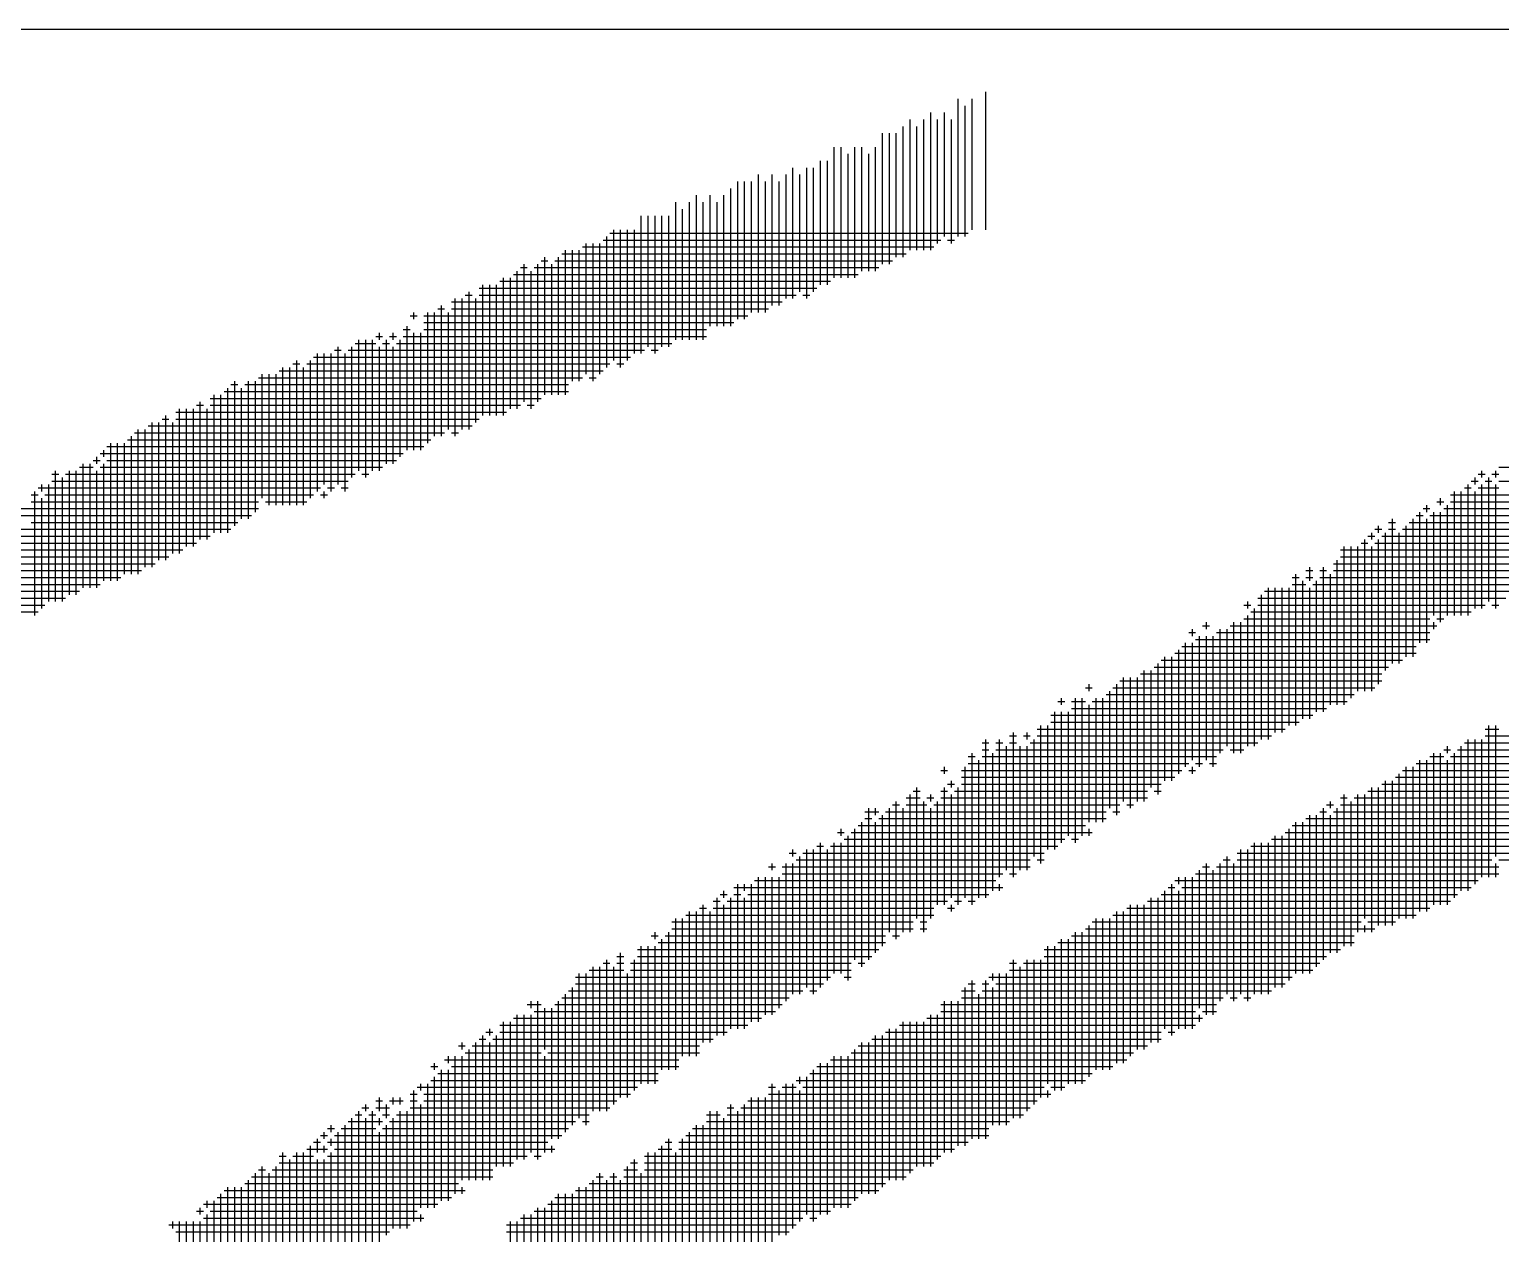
# Model space of a CAD drawing. Header units: feet. Extents: x 0 to 708085, y 0 to 237600.
# Drawn here: x 600900 to 601564, y 12256 to 12800 of the extents above; entities that cross this region are included whole.
import ezdxf
from ezdxf.enums import TextEntityAlignment as Align

# ---------------------------------------------------------------- set-up
doc = ezdxf.new("R2010")
doc.units = ezdxf.units.FT
doc.header["$LTSCALE"] = 2200
doc.header["$MEASUREMENT"] = 0
for name, color, linetype in [('CX-BORD-LIN1', 4, 'CONTINUOUS'), ('CX-BORD-LIN2', 3, 'CONTINUOUS'), ('CX-BORD-TEX2', 7, 'CONTINUOUS'), ('CX-BORD-TEX3', 6, 'CONTINUOUS'), ('CX-MISC', 2, 'CONTINUOUS')]:
    doc.layers.add(name, color=color, linetype=linetype)
doc.styles.add('TB_TEXT', font='')
doc.styles.add('TB_WBTXT', font='')
doc.styles.add('TB_WMTXT', font='')
doc.styles.get('TB_TEXT').set_extended_font_data('DotumChe')
doc.styles.get('TB_WBTXT').set_extended_font_data('Dotum')
doc.styles.get('TB_WMTXT').set_extended_font_data('DotumChe')

# ---------------------------------------------------------------- blocks, each defined once
blk = doc.blocks.new('CXBLKA1-KHCA-1')
at = {"layer": 'CX-BORD-LIN2'}
blk.add_lwpolyline([(558, 12), (270, 12)], dxfattribs=at)
at = {"layer": 'CX-BORD-LIN1', "style": 'TB_TEXT'}
for tag, p in [('TR_RCON5', (342.3033, 33)), ('TR_RCON4', (342.3033, 27)), ('TR_RCON3', (342.3033, 21)), ('TR_RCON2', (342.3033, 15)), ('TR_RCON1', (342.3033, 9))]:
    blk.add_attdef(tag, text='', height=3.5, dxfattribs=at).set_placement(p, align=Align.MIDDLE_LEFT)
for tag, height, p in [('TR_DGN5', 3.5, (451.1185, 33)), ('TR_CHK5', 3.5, (491.1185, 33)), ('TR_RDAT5', 3.5, (317.5, 33)), ('TR_APP5', 3.5, (531.1185, 33)), ('TR_RNUM5', 3, (285.1051, 32.6366)), ('TR_DGN4', 3.5, (451.1185, 27)), ('TR_CHK4', 3.5, (491.1185, 27)), ('TR_RDAT4', 3.5, (317.5, 27)), ('TR_APP4', 3.5, (531.1185, 27)), ('TR_RNUM4', 3, (285.1051, 26.6366)), ('TR_DGN3', 3.5, (451.1185, 21)), ('TR_CHK3', 3.5, (491.1185, 21)), ('TR_RDAT3', 3.5, (317.5, 21)), ('TR_APP3', 3.5, (531.1185, 21)), ('TR_RNUM3', 3, (285.1051, 20.6366)), ('TR_DGN2', 3.5, (451.1185, 15)), ('TR_CHK2', 3.5, (491.1185, 15)), ('TR_RDAT2', 3.5, (317.5, 15)), ('TR_APP2', 3.5, (531.1185, 15)), ('TR_RNUM2', 3, (285.1051, 14.6366)), ('TR_DGN1', 3.5, (451.1185, 9)), ('TR_CHK1', 3.5, (491.1185, 9)), ('TR_RDAT1', 3.5, (317.5, 9)), ('TR_APP1', 3.5, (531.1185, 9)), ('TR_RNUM1', 3, (285.1051, 8.6366))]:
    blk.add_attdef(tag, text='', height=height, dxfattribs=at).set_placement(p, align=Align.MIDDLE_CENTER)
at = {"layer": 'CX-BORD-LIN2', "style": 'TB_TEXT'}
blk.add_attdef('TD_VERSION', text='', height=3, rotation=90, dxfattribs=at).set_placement((800.5, 48.0149), align=Align.MIDDLE_CENTER)
at = {"layer": 'CX-BORD-TEX2', "style": 'TB_WMTXT'}
for tag, height, p in [('TB_CNAME', 5, (15.3448, 531.8324)), ('TB_CSCOP', 4, (16.6346, 523.8324))]:
    blk.add_attdef(tag, text='', height=height, dxfattribs=at).set_placement(p, align=Align.BOTTOM_LEFT)
at = {"layer": 'CX-BORD-TEX2', "style": 'TB_WBTXT'}
for tag, height, p in [('TB_MTITIL', 10, (398, 533.3264)), ('TB_STITL', 7, (398, 518.3264))]:
    blk.add_attdef(tag, text='', height=height, dxfattribs=at).set_placement(p, align=Align.MIDDLE_CENTER)
at = {"layer": 'CX-BORD-TEX3', "style": 'TB_TEXT'}
for tag, height, p in [('TD_LNDST', 4.5, (215, 31.5)), ('TD_DSECT', 4.5, (605.5, 31.5)), ('TD_DDIST', 4.5, (654.5, 31.5)), ('TD_DNAME_TOP', 4.5, (755, 27.957)), ('TD_CSECT', 4.5, (605.5, 22.5)), ('TD_CDIST', 4.5, (654.5, 22.5)), ('TD_DNAME_MAIN', 4.5, (755, 21.4731)), ('TD_DNAME_BOT', 3, (755, 15.2489)), ('TD_HSCAL', 4.5, (620.8841, 13.7484)), ('TD_VSCAL', 4.5, (656.8615, 13.7484)), ('TD_CCOMP', 4.5, (215, 13.5927)), ('TD_CSTEP', 4.5, (250.744, 5.125)), ('TD_FIELD', 4.5, (180, 5.125)), ('TD_DWGNO', 4.5, (755, 5.0017)), ('TD_DWGCODE', 4.5, (637, 4.7908))]:
    blk.add_attdef(tag, text='', height=height, dxfattribs=at).set_placement(p, align=Align.MIDDLE_CENTER)
for tag, height, width, p in [('TD_DCOMP', 4.5, 0.95, (215, 22.5875)), ('TD_CNAME', 5, 0.78, (65, 7.5956))]:
    blk.add_attdef(tag, text='', height=height, dxfattribs=dict(at, width=width)).set_placement(p, align=Align.MIDDLE_CENTER)

msp = doc.modelspace()

# ---------------------------------------------------------------- linework, layer by layer
at = {"layer": 'CX-MISC'}
for p, q in [((601331.52, 12771.77), (601331.52, 12709.57)), ((601319.08, 12768.66), (601319.08, 12706.46)), ((601322.19, 12765.55), (601322.19, 12706.46)), ((601325.3, 12768.66), (601325.3, 12709.57)), ((601297.31, 12759.33), (601297.31, 12700.24)), ((601303.53, 12759.33), (601303.53, 12700.24)), ((601306.64, 12762.44), (601306.64, 12700.24)), ((601309.75, 12759.33), (601309.75, 12703.35)), ((601312.86, 12762.44), (601312.86, 12706.46)), ((601315.97, 12759.33), (601315.97, 12703.35)), ((601284.87, 12753.11), (601284.87, 12694.01)), ((601287.98, 12753.11), (601287.98, 12694.01)), ((601291.09, 12753.11), (601291.09, 12697.12)), ((601294.2, 12756.22), (601294.2, 12697.12)), ((601300.42, 12756.22), (601300.42, 12700.24)), ((601263.09, 12746.89), (601263.09, 12687.79)), ((601266.2, 12746.89), (601266.2, 12687.79)), ((601269.31, 12743.78), (601269.31, 12687.79)), ((601272.43, 12746.89), (601272.43, 12687.79)), ((601275.54, 12746.89), (601275.54, 12690.9)), ((601278.65, 12743.78), (601278.65, 12690.9)), ((601281.76, 12746.89), (601281.76, 12690.9)), ((601244.43, 12737.56), (601244.43, 12678.46)), ((601250.65, 12737.56), (601250.65, 12678.46)), ((601253.76, 12737.56), (601253.76, 12681.57)), ((601256.87, 12740.67), (601256.87, 12684.68)), ((601259.98, 12740.67), (601259.98, 12684.68)), ((601219.55, 12731.34), (601219.55, 12669.13)), ((601222.66, 12731.34), (601222.66, 12669.13)), ((601225.77, 12731.34), (601225.77, 12672.24)), ((601228.88, 12734.45), (601228.88, 12672.24)), ((601231.99, 12731.34), (601231.99, 12672.24)), ((601235.1, 12734.45), (601235.1, 12675.35)), ((601238.21, 12731.34), (601238.21, 12675.35)), ((601241.32, 12734.45), (601241.32, 12678.46)), ((601247.54, 12734.45), (601247.54, 12681.57)), ((601200.89, 12725.12), (601200.89, 12659.8)), ((601207.11, 12725.12), (601207.11, 12666.02)), ((601213.33, 12725.12), (601213.33, 12666.02)), ((601216.44, 12728.23), (601216.44, 12666.02)), ((601191.55, 12722.01), (601191.55, 12659.8)), ((601194.67, 12718.9), (601194.67, 12659.8)), ((601197.78, 12722.01), (601197.78, 12659.8)), ((601204, 12722.01), (601204, 12659.8)), ((601210.22, 12722.01), (601210.22, 12666.02)), ((601176, 12715.79), (601176, 12653.58)), ((601179.11, 12715.79), (601179.11, 12656.69)), ((601182.22, 12715.79), (601182.22, 12653.58)), ((601185.33, 12715.79), (601185.33, 12656.69)), ((601188.44, 12715.79), (601188.44, 12656.69)), ((601158.9, 12704.9), (601311.31, 12704.9)), ((601160.45, 12706.46), (601160.45, 12647.36)), ((601162.01, 12708.01), (601323.75, 12708.01)), ((601163.56, 12709.57), (601163.56, 12650.47)), ((601166.67, 12709.57), (601166.67, 12647.36)), ((601169.78, 12709.57), (601169.78, 12650.47)), ((601172.89, 12709.57), (601172.89, 12653.58)), ((601314.42, 12704.9), (601317.53, 12704.9)), ((601132.46, 12697.12), (601132.46, 12634.92)), ((601138.68, 12697.12), (601138.68, 12634.92)), ((601140.23, 12698.68), (601295.75, 12698.68)), ((601141.79, 12700.24), (601141.79, 12634.92)), ((601144.9, 12700.24), (601144.9, 12641.14)), ((601148.01, 12700.24), (601148.01, 12641.14)), ((601149.56, 12701.79), (601308.19, 12701.79)), ((601151.12, 12703.35), (601151.12, 12644.25)), ((601154.23, 12703.35), (601154.23, 12641.14)), ((601157.34, 12703.35), (601157.34, 12644.25)), ((601120.02, 12690.9), (601120.02, 12628.7)), ((601121.57, 12692.46), (601124.68, 12692.46)), ((601123.13, 12694.01), (601123.13, 12631.81)), ((601126.24, 12690.9), (601126.24, 12628.7)), ((601127.79, 12692.46), (601283.31, 12692.46)), ((601129.35, 12694.01), (601129.35, 12631.81)), ((601130.9, 12695.57), (601134.01, 12695.57)), ((601135.57, 12694.01), (601135.57, 12634.92)), ((601137.12, 12695.57), (601289.53, 12695.57)), ((601104.46, 12684.68), (601104.46, 12625.59)), ((601107.57, 12684.68), (601107.57, 12625.59)), ((601110.68, 12684.68), (601110.68, 12625.59)), ((601112.24, 12686.24), (601261.54, 12686.24)), ((601113.79, 12687.79), (601113.79, 12625.59)), ((601116.91, 12687.79), (601116.91, 12628.7)), ((601118.46, 12689.35), (601273.98, 12689.35)), ((601092.02, 12678.46), (601092.02, 12616.25)), ((601095.13, 12678.46), (601095.13, 12619.36)), ((601096.69, 12680.02), (601099.8, 12680.02)), ((601098.24, 12681.57), (601098.24, 12619.36)), ((601101.35, 12678.46), (601101.35, 12622.48)), ((601102.91, 12683.13), (601255.32, 12683.13)), ((601102.91, 12680.02), (601245.99, 12680.02)), ((601249.1, 12680.02), (601252.21, 12680.02)), ((601071.8, 12670.69), (601074.91, 12670.69)), ((601073.36, 12672.24), (601073.36, 12669.13)), ((601078.03, 12670.69), (601224.21, 12670.69)), ((601079.58, 12672.24), (601079.58, 12613.14)), ((601082.69, 12672.24), (601082.69, 12616.25)), ((601084.25, 12673.8), (601087.36, 12673.8)), ((601085.8, 12675.35), (601085.8, 12616.25)), ((601088.91, 12672.24), (601088.91, 12619.36)), ((601090.47, 12676.91), (601239.77, 12676.91)), ((601090.47, 12673.8), (601233.55, 12673.8)), ((601068.69, 12664.47), (601071.8, 12664.47)), ((601070.25, 12666.02), (601070.25, 12610.03)), ((601078.03, 12667.58), (601217.99, 12667.58)), ((601078.03, 12664.47), (601205.55, 12664.47)), ((601046.92, 12658.24), (601056.25, 12658.24)), ((601048.48, 12659.8), (601048.48, 12600.7)), ((601051.59, 12659.8), (601051.59, 12597.59)), ((601054.7, 12659.8), (601054.7, 12600.7)), ((601056.25, 12661.36), (601059.36, 12661.36)), ((601057.81, 12662.91), (601057.81, 12659.8)), ((601059.36, 12658.24), (601062.47, 12658.24)), ((601060.92, 12659.8), (601060.92, 12603.81)), ((601062.47, 12661.36), (601065.58, 12661.36)), ((601064.03, 12662.91), (601064.03, 12659.8)), ((601065.58, 12658.24), (601190, 12658.24)), ((601067.14, 12659.8), (601067.14, 12606.92)), ((601068.69, 12661.36), (601205.55, 12661.36)), ((601073.36, 12662.91), (601073.36, 12610.03)), ((601076.47, 12662.91), (601076.47, 12610.03)), ((601028.26, 12652.02), (601171.34, 12652.02)), ((601029.81, 12653.58), (601029.81, 12591.37)), ((601032.92, 12653.58), (601032.92, 12594.48)), ((601036.03, 12653.58), (601036.03, 12591.37)), ((601037.59, 12655.13), (601040.7, 12655.13)), ((601039.15, 12656.69), (601039.15, 12594.48)), ((601042.26, 12653.58), (601042.26, 12591.37)), ((601043.81, 12655.13), (601177.56, 12655.13)), ((601045.37, 12656.69), (601045.37, 12597.59)), ((601057.81, 12656.69), (601057.81, 12600.7)), ((601064.03, 12656.69), (601064.03, 12603.81)), ((601180.67, 12655.13), (601183.78, 12655.13)), ((601004.93, 12644.25), (601004.93, 12588.26)), ((601008.04, 12644.25), (601008.04, 12585.15)), ((601011.15, 12644.25), (601011.15, 12585.15)), ((601012.71, 12645.8), (601158.9, 12645.8)), ((601014.26, 12647.36), (601014.26, 12585.15)), ((601017.37, 12647.36), (601017.37, 12585.15)), ((601018.93, 12648.91), (601022.04, 12648.91)), ((601020.48, 12650.47), (601020.48, 12585.15)), ((601023.59, 12647.36), (601023.59, 12585.15)), ((601025.15, 12648.91), (601162.01, 12648.91)), ((601026.7, 12650.47), (601026.7, 12588.26)), ((601165.12, 12648.91), (601168.23, 12648.91)), ((600989.38, 12638.03), (600989.38, 12572.71)), ((600990.93, 12639.58), (600994.04, 12639.58)), ((600992.49, 12641.14), (600992.49, 12575.82)), ((600995.6, 12638.03), (600995.6, 12578.93)), ((600997.15, 12639.58), (601143.34, 12639.58)), ((600998.71, 12641.14), (600998.71, 12578.93)), ((601001.82, 12641.14), (601001.82, 12582.04)), ((601003.38, 12642.69), (601149.56, 12642.69)), ((601152.67, 12642.69), (601155.79, 12642.69)), ((600976.94, 12631.81), (600976.94, 12569.6)), ((600981.6, 12633.36), (601130.9, 12633.36)), ((600983.16, 12634.92), (600983.16, 12572.71)), ((600986.27, 12634.92), (600986.27, 12572.71)), ((600987.82, 12636.47), (601143.34, 12636.47)), ((600959.83, 12624.03), (600962.94, 12624.03)), ((600961.39, 12625.59), (600961.39, 12560.27)), ((600966.05, 12627.14), (601115.35, 12627.14)), ((600966.05, 12624.03), (601102.91, 12624.03)), ((600967.61, 12628.7), (600967.61, 12563.38)), ((600970.72, 12628.7), (600970.72, 12566.49)), ((600973.83, 12628.7), (600973.83, 12566.49)), ((600975.38, 12630.25), (600978.49, 12630.25)), ((600980.05, 12628.7), (600980.05, 12569.6)), ((600981.6, 12630.25), (601121.57, 12630.25)), ((601124.68, 12630.25), (601127.79, 12630.25)), ((600947.39, 12617.81), (601087.36, 12617.81)), ((600948.94, 12619.36), (600948.94, 12554.05)), ((600952.05, 12619.36), (600952.05, 12557.16)), ((600953.61, 12620.92), (601099.8, 12620.92)), ((600955.16, 12622.48), (600955.16, 12557.16)), ((600958.27, 12622.48), (600958.27, 12560.27)), ((600964.5, 12622.48), (600964.5, 12563.38)), ((601090.47, 12617.81), (601093.58, 12617.81)), ((600934.95, 12611.59), (601078.03, 12611.59)), ((600936.5, 12613.14), (600936.5, 12550.94)), ((600939.61, 12613.14), (600939.61, 12550.94)), ((600942.72, 12613.14), (600942.72, 12554.05)), ((600944.28, 12614.7), (601081.14, 12614.7)), ((600945.83, 12616.25), (600945.83, 12554.05)), ((600928.73, 12605.37), (600931.84, 12605.37)), ((600930.28, 12606.92), (600930.28, 12603.81)), ((600931.84, 12608.48), (601068.69, 12608.48)), ((600933.39, 12610.03), (600933.39, 12606.92)), ((600934.95, 12605.37), (601065.58, 12605.37)), ((600910.06, 12599.15), (600913.17, 12599.15)), ((600911.62, 12600.7), (600911.62, 12541.6)), ((600914.73, 12597.59), (600914.73, 12541.6)), ((600916.28, 12599.15), (601046.92, 12599.15)), ((600917.84, 12600.7), (600917.84, 12544.72)), ((600920.95, 12600.7), (600920.95, 12544.72)), ((600922.51, 12602.26), (600928.73, 12602.26)), ((600924.06, 12603.81), (600924.06, 12547.83)), ((600927.17, 12603.81), (600927.17, 12547.83)), ((600930.28, 12600.7), (600930.28, 12547.83)), ((600931.84, 12602.26), (601059.36, 12602.26)), ((600933.39, 12603.81), (600933.39, 12550.94)), ((601050.03, 12599.15), (601053.14, 12599.15)), ((601552.36, 12597.59), (601552.36, 12594.48)), ((601553.92, 12599.15), (601557.03, 12599.15)), ((601555.47, 12600.7), (601555.47, 12597.59)), ((601558.58, 12597.59), (601558.58, 12541.6)), ((601560.14, 12599.15), (601563.25, 12599.15)), ((601561.69, 12600.7), (601561.69, 12597.59)), ((601563.25, 12602.26), (601681.44, 12602.26)), ((600902.29, 12591.37), (600902.29, 12535.38)), ((600903.84, 12592.93), (601031.37, 12592.93)), ((600905.4, 12594.48), (600905.4, 12591.37)), ((600908.51, 12594.48), (600908.51, 12541.6)), ((600910.06, 12596.04), (601043.81, 12596.04)), ((601032.92, 12591.37), (601032.92, 12588.26)), ((601034.48, 12592.93), (601037.59, 12592.93)), ((601040.7, 12592.93), (601043.81, 12592.93)), ((601543.03, 12591.37), (601543.03, 12535.38)), ((601546.14, 12591.37), (601546.14, 12535.38)), ((601547.7, 12592.93), (601550.81, 12592.93)), ((601549.25, 12594.48), (601549.25, 12535.38)), ((601550.81, 12596.04), (601553.92, 12596.04)), ((601552.36, 12591.37), (601552.36, 12538.49)), ((601553.92, 12592.93), (601563.25, 12592.93)), ((601555.47, 12594.48), (601555.47, 12538.49)), ((601557.03, 12596.04), (601560.14, 12596.04)), ((601561.69, 12594.48), (601561.69, 12538.49)), ((601563.25, 12596.04), (601662.78, 12596.04)), ((600900.73, 12589.82), (600903.84, 12589.82)), ((600900.73, 12586.71), (601003.38, 12586.71)), ((600905.4, 12588.26), (600905.4, 12538.49)), ((600906.95, 12589.82), (601028.26, 12589.82)), ((601006.49, 12586.71), (601025.15, 12586.71)), ((601031.37, 12589.82), (601034.48, 12589.82)), ((601530.59, 12585.15), (601530.59, 12582.04)), ((601535.25, 12586.71), (601538.36, 12586.71)), ((601536.81, 12588.26), (601536.81, 12585.15)), ((601539.92, 12585.15), (601539.92, 12535.38)), ((601541.47, 12589.82), (601656.56, 12589.82)), ((601541.47, 12586.71), (601653.45, 12586.71)), ((600866.52, 12580.48), (601000.27, 12580.48)), ((600872.74, 12583.6), (601003.38, 12583.6)), ((601515.04, 12578.93), (601515.04, 12513.61)), ((601524.37, 12578.93), (601524.37, 12516.72)), ((601525.92, 12580.48), (601529.03, 12580.48)), ((601527.48, 12582.04), (601527.48, 12522.94)), ((601529.03, 12583.6), (601532.14, 12583.6)), ((601530.59, 12578.93), (601530.59, 12522.94)), ((601532.14, 12580.48), (601644.12, 12580.48)), ((601533.7, 12582.04), (601533.7, 12535.38)), ((601536.81, 12582.04), (601536.81, 12532.27)), ((601538.36, 12583.6), (601644.12, 12583.6)), ((600844.75, 12571.15), (600981.6, 12571.15)), ((600854.08, 12574.26), (600990.93, 12574.26)), ((600900.73, 12577.37), (600994.04, 12577.37)), ((601504.15, 12571.15), (601507.26, 12571.15)), ((601505.71, 12572.71), (601505.71, 12569.6)), ((601507.26, 12574.26), (601510.37, 12574.26)), ((601508.82, 12575.82), (601508.82, 12572.71)), ((601510.37, 12571.15), (601622.35, 12571.15)), ((601511.93, 12572.71), (601511.93, 12510.5)), ((601513.48, 12577.37), (601516.59, 12577.37)), ((601513.48, 12574.26), (601516.59, 12574.26)), ((601518.15, 12572.71), (601518.15, 12513.61)), ((601519.7, 12574.26), (601631.68, 12574.26)), ((601521.26, 12575.82), (601521.26, 12516.72)), ((601522.81, 12577.37), (601641.01, 12577.37)), ((600832.3, 12564.93), (600969.16, 12564.93)), ((600838.52, 12568.04), (600975.38, 12568.04)), ((601491.71, 12564.93), (601613.01, 12564.93)), ((601493.26, 12566.49), (601493.26, 12494.95)), ((601496.37, 12566.49), (601496.37, 12498.06)), ((601499.48, 12566.49), (601499.48, 12501.17)), ((601501.04, 12568.04), (601504.15, 12568.04)), ((601502.59, 12569.6), (601502.59, 12501.17)), ((601505.71, 12566.49), (601505.71, 12501.17)), ((601507.26, 12568.04), (601619.23, 12568.04)), ((601508.82, 12569.6), (601508.82, 12504.28)), ((600822.97, 12558.71), (600956.72, 12558.71)), ((600829.19, 12561.82), (600962.94, 12561.82)), ((601488.6, 12558.71), (601600.57, 12558.71)), ((601490.15, 12560.27), (601490.15, 12494.95)), ((601491.71, 12561.82), (601609.9, 12561.82)), ((600813.64, 12552.49), (600941.17, 12552.49)), ((600822.97, 12555.6), (600950.5, 12555.6)), ((601469.94, 12552.49), (601473.05, 12552.49)), ((601471.49, 12554.05), (601471.49, 12485.62)), ((601474.6, 12550.94), (601474.6, 12488.73)), ((601476.16, 12555.6), (601479.27, 12555.6)), ((601476.16, 12552.49), (601479.27, 12552.49)), ((601477.71, 12557.16), (601477.71, 12550.94)), ((601480.82, 12550.94), (601480.82, 12491.84)), ((601482.38, 12555.6), (601485.49, 12555.6)), ((601482.38, 12552.49), (601591.24, 12552.49)), ((601483.93, 12557.16), (601483.93, 12491.84)), ((601487.04, 12554.05), (601487.04, 12494.95)), ((601488.6, 12555.6), (601600.57, 12555.6)), ((600810.53, 12546.27), (600922.51, 12546.27)), ((600816.75, 12549.38), (600931.84, 12549.38)), ((601455.94, 12544.72), (601455.94, 12479.4)), ((601457.49, 12546.27), (601578.8, 12546.27)), ((601459.05, 12547.83), (601459.05, 12479.4)), ((601462.16, 12547.83), (601462.16, 12482.51)), ((601465.27, 12547.83), (601465.27, 12482.51)), ((601468.38, 12547.83), (601468.38, 12485.62)), ((601469.94, 12549.38), (601476.16, 12549.38)), ((601477.71, 12547.83), (601477.71, 12488.73)), ((601479.27, 12549.38), (601581.91, 12549.38)), ((600794.98, 12540.05), (600906.95, 12540.05)), ((600822.97, 12543.16), (600916.28, 12543.16)), ((601448.16, 12540.05), (601451.27, 12540.05)), ((601449.72, 12541.6), (601449.72, 12538.49)), ((601452.83, 12538.49), (601452.83, 12476.29)), ((601454.38, 12543.16), (601566.36, 12543.16)), ((601454.38, 12540.05), (601557.03, 12540.05)), ((601560.14, 12540.05), (601563.25, 12540.05)), ((600785.65, 12536.94), (600903.84, 12536.94)), ((601431.06, 12532.27), (601431.06, 12529.16)), ((601443.5, 12532.27), (601443.5, 12473.18)), ((601446.61, 12532.27), (601446.61, 12473.18)), ((601448.16, 12533.83), (601532.14, 12533.83)), ((601449.72, 12535.38), (601449.72, 12476.29)), ((601451.27, 12536.94), (601550.81, 12536.94)), ((601533.7, 12532.27), (601533.7, 12529.16)), ((601535.25, 12533.83), (601538.36, 12533.83)), ((601423.28, 12527.61), (601426.39, 12527.61)), ((601424.83, 12529.16), (601424.83, 12526.05)), ((601426.39, 12524.5), (601532.14, 12524.5)), ((601427.95, 12526.05), (601427.95, 12466.96)), ((601429.5, 12530.72), (601432.61, 12530.72)), ((601431.06, 12526.05), (601431.06, 12470.07)), ((601434.17, 12526.05), (601434.17, 12466.96)), ((601435.72, 12527.61), (601532.14, 12527.61)), ((601437.28, 12529.16), (601437.28, 12473.18)), ((601440.39, 12529.16), (601440.39, 12476.29)), ((601441.94, 12530.72), (601535.25, 12530.72)), ((601417.06, 12518.28), (601525.92, 12518.28)), ((601418.61, 12519.83), (601418.61, 12463.84)), ((601420.17, 12521.39), (601525.92, 12521.39)), ((601421.72, 12522.94), (601421.72, 12466.96)), ((601424.83, 12522.94), (601424.83, 12470.07)), ((601407.73, 12512.06), (601513.48, 12512.06)), ((601409.28, 12513.61), (601409.28, 12454.51)), ((601410.84, 12515.17), (601519.7, 12515.17)), ((601412.39, 12516.72), (601412.39, 12460.73)), ((601415.5, 12516.72), (601415.5, 12460.73)), ((601392.18, 12505.84), (601510.37, 12505.84)), ((601393.73, 12507.39), (601393.73, 12451.4)), ((601396.84, 12507.39), (601396.84, 12448.29)), ((601399.95, 12507.39), (601399.95, 12451.4)), ((601401.51, 12508.95), (601510.37, 12508.95)), ((601403.06, 12510.5), (601403.06, 12451.4)), ((601406.17, 12510.5), (601406.17, 12457.62)), ((601365.74, 12498.06), (601365.74, 12494.95)), ((601371.96, 12498.06), (601371.96, 12432.74)), ((601375.07, 12498.06), (601375.07, 12435.85)), ((601376.62, 12502.72), (601379.73, 12502.72)), ((601378.18, 12504.28), (601378.18, 12501.17)), ((601381.29, 12498.06), (601381.29, 12442.07)), ((601384.4, 12498.06), (601384.4, 12442.07)), ((601385.95, 12499.61), (601497.93, 12499.61)), ((601387.51, 12501.17), (601387.51, 12448.29)), ((601389.07, 12502.72), (601507.26, 12502.72)), ((601390.62, 12504.28), (601390.62, 12445.18)), ((601362.63, 12491.84), (601362.63, 12429.63)), ((601364.18, 12496.5), (601367.29, 12496.5)), ((601365.74, 12491.84), (601365.74, 12432.74)), ((601368.85, 12491.84), (601368.85, 12435.85)), ((601370.4, 12496.5), (601376.62, 12496.5)), ((601370.4, 12493.39), (601485.49, 12493.39)), ((601378.18, 12494.95), (601378.18, 12442.07)), ((601379.73, 12496.5), (601494.82, 12496.5)), ((601356.41, 12485.62), (601356.41, 12423.41)), ((601359.52, 12485.62), (601359.52, 12429.63)), ((601361.07, 12490.28), (601479.27, 12490.28)), ((601361.07, 12487.17), (601473.05, 12487.17)), ((601558.58, 12485.62), (601558.58, 12417.19)), ((601561.69, 12485.62), (601561.69, 12426.52)), ((601331.52, 12479.4), (601331.52, 12407.86)), ((601337.74, 12479.4), (601337.74, 12417.19)), ((601342.41, 12480.95), (601345.52, 12480.95)), ((601343.96, 12482.51), (601343.96, 12417.19)), ((601348.63, 12480.95), (601351.74, 12480.95)), ((601350.19, 12482.51), (601350.19, 12479.4)), ((601353.3, 12479.4), (601353.3, 12426.52)), ((601354.85, 12484.06), (601466.83, 12484.06)), ((601354.85, 12480.95), (601460.6, 12480.95)), ((601549.25, 12479.4), (601549.25, 12410.97)), ((601552.36, 12479.4), (601552.36, 12414.08)), ((601555.47, 12479.4), (601555.47, 12417.19)), ((601557.03, 12484.06), (601563.25, 12484.06)), ((601557.03, 12480.95), (601687.66, 12480.95)), ((601323.75, 12471.62), (601326.86, 12471.62)), ((601325.3, 12473.18), (601325.3, 12404.75)), ((601329.97, 12477.84), (601333.08, 12477.84)), ((601329.97, 12474.73), (601333.08, 12474.73)), ((601329.97, 12471.62), (601435.72, 12471.62)), ((601334.63, 12473.18), (601334.63, 12410.97)), ((601336.19, 12477.84), (601339.3, 12477.84)), ((601336.19, 12474.73), (601438.83, 12474.73)), ((601340.85, 12476.29), (601340.85, 12420.3)), ((601342.41, 12477.84), (601345.52, 12477.84)), ((601347.07, 12476.29), (601347.07, 12420.3)), ((601350.19, 12476.29), (601350.19, 12420.3)), ((601351.74, 12477.84), (601454.38, 12477.84)), ((601441.94, 12474.73), (601448.16, 12474.73)), ((601532.14, 12471.62), (601538.36, 12471.62)), ((601533.7, 12473.18), (601533.7, 12404.75)), ((601536.81, 12473.18), (601536.81, 12404.75)), ((601538.36, 12474.73), (601541.47, 12474.73)), ((601539.92, 12476.29), (601539.92, 12473.18)), ((601541.47, 12471.62), (601669, 12471.62)), ((601543.03, 12473.18), (601543.03, 12407.86)), ((601544.59, 12474.73), (601675.22, 12474.73)), ((601546.14, 12476.29), (601546.14, 12410.97)), ((601547.7, 12477.84), (601681.44, 12477.84)), ((601311.31, 12465.4), (601314.42, 12465.4)), ((601312.86, 12466.96), (601312.86, 12463.84)), ((601320.64, 12465.4), (601420.17, 12465.4)), ((601322.19, 12466.96), (601322.19, 12407.86)), ((601323.75, 12468.51), (601423.28, 12468.51)), ((601328.41, 12470.07), (601328.41, 12407.86)), ((601423.28, 12465.4), (601426.39, 12465.4)), ((601424.83, 12466.96), (601424.83, 12463.84)), ((601426.39, 12468.51), (601429.5, 12468.51)), ((601432.61, 12468.51), (601435.72, 12468.51)), ((601519.7, 12465.4), (601656.56, 12465.4)), ((601521.26, 12466.96), (601521.26, 12398.53)), ((601524.37, 12466.96), (601524.37, 12398.53)), ((601525.92, 12468.51), (601662.78, 12468.51)), ((601527.48, 12470.07), (601527.48, 12401.64)), ((601530.59, 12470.07), (601530.59, 12401.64)), ((601539.92, 12470.07), (601539.92, 12404.75)), ((601314.42, 12459.18), (601317.53, 12459.18)), ((601315.97, 12460.73), (601315.97, 12457.62)), ((601320.64, 12462.29), (601417.06, 12462.29)), ((601320.64, 12459.18), (601410.84, 12459.18)), ((601510.37, 12459.18), (601631.68, 12459.18)), ((601511.93, 12460.73), (601511.93, 12395.42)), ((601515.04, 12460.73), (601515.04, 12395.42)), ((601516.59, 12462.29), (601650.34, 12462.29)), ((601518.15, 12463.84), (601518.15, 12398.53)), ((601291.09, 12451.4), (601291.09, 12389.2)), ((601295.75, 12452.96), (601301.97, 12452.96)), ((601297.31, 12454.51), (601297.31, 12392.31)), ((601298.86, 12456.07), (601301.97, 12456.07)), ((601300.42, 12457.62), (601300.42, 12398.53)), ((601303.53, 12451.4), (601303.53, 12392.31)), ((601305.08, 12452.96), (601308.19, 12452.96)), ((601306.64, 12454.51), (601306.64, 12451.4)), ((601309.75, 12451.4), (601309.75, 12404.75)), ((601311.31, 12456.07), (601314.42, 12456.07)), ((601311.31, 12452.96), (601404.62, 12452.96)), ((601312.86, 12457.62), (601312.86, 12404.75)), ((601315.97, 12454.51), (601315.97, 12407.86)), ((601317.53, 12456.07), (601404.62, 12456.07)), ((601319.08, 12457.62), (601319.08, 12404.75)), ((601407.73, 12456.07), (601410.84, 12456.07)), ((601487.04, 12451.4), (601487.04, 12448.29)), ((601491.71, 12452.96), (601494.82, 12452.96)), ((601493.26, 12454.51), (601493.26, 12386.08)), ((601496.37, 12451.4), (601496.37, 12386.08)), ((601497.93, 12452.96), (601622.35, 12452.96)), ((601499.48, 12454.51), (601499.48, 12392.31)), ((601502.59, 12454.51), (601502.59, 12398.53)), ((601504.15, 12456.07), (601631.68, 12456.07)), ((601505.71, 12457.62), (601505.71, 12392.31)), ((601508.82, 12457.62), (601508.82, 12395.42)), ((601277.09, 12446.74), (601283.31, 12446.74)), ((601278.65, 12448.29), (601278.65, 12379.86)), ((601281.76, 12448.29), (601281.76, 12445.18)), ((601284.87, 12445.18), (601284.87, 12386.08)), ((601286.42, 12446.74), (601385.95, 12446.74)), ((601287.98, 12448.29), (601287.98, 12392.31)), ((601289.53, 12449.85), (601292.64, 12449.85)), ((601294.2, 12448.29), (601294.2, 12392.31)), ((601295.75, 12449.85), (601305.08, 12449.85)), ((601306.64, 12448.29), (601306.64, 12398.53)), ((601308.19, 12449.85), (601392.18, 12449.85)), ((601389.07, 12446.74), (601392.18, 12446.74)), ((601395.29, 12449.85), (601398.4, 12449.85)), ((601477.71, 12445.18), (601477.71, 12373.64)), ((601480.82, 12445.18), (601480.82, 12376.75)), ((601482.38, 12446.74), (601485.49, 12446.74)), ((601483.93, 12448.29), (601483.93, 12379.86)), ((601485.49, 12449.85), (601488.6, 12449.85)), ((601487.04, 12445.18), (601487.04, 12382.97)), ((601488.6, 12446.74), (601609.9, 12446.74)), ((601490.15, 12448.29), (601490.15, 12382.97)), ((601491.71, 12449.85), (601613.01, 12449.85)), ((601266.2, 12438.96), (601266.2, 12435.85)), ((601272.43, 12438.96), (601272.43, 12379.86)), ((601273.98, 12440.52), (601376.62, 12440.52)), ((601275.54, 12442.07), (601275.54, 12376.75)), ((601277.09, 12443.63), (601280.2, 12443.63)), ((601281.76, 12442.07), (601281.76, 12382.97)), ((601283.31, 12443.63), (601385.95, 12443.63)), ((601378.18, 12438.96), (601378.18, 12435.85)), ((601468.38, 12438.96), (601468.38, 12370.53)), ((601469.94, 12440.52), (601600.57, 12440.52)), ((601471.49, 12442.07), (601471.49, 12373.64)), ((601474.6, 12442.07), (601474.6, 12373.64)), ((601476.16, 12443.63), (601609.9, 12443.63)), ((601256.87, 12432.74), (601256.87, 12367.42)), ((601263.09, 12432.74), (601263.09, 12373.64)), ((601264.65, 12437.41), (601267.76, 12437.41)), ((601266.2, 12432.74), (601266.2, 12373.64)), ((601267.76, 12434.3), (601367.29, 12434.3)), ((601269.31, 12435.85), (601269.31, 12370.53)), ((601270.87, 12437.41), (601379.73, 12437.41)), ((601370.4, 12434.3), (601373.51, 12434.3)), ((601452.83, 12432.74), (601452.83, 12364.31)), ((601455.94, 12432.74), (601455.94, 12364.31)), ((601459.05, 12432.74), (601459.05, 12364.31)), ((601460.6, 12434.3), (601594.35, 12434.3)), ((601462.16, 12435.85), (601462.16, 12367.42)), ((601465.27, 12435.85), (601465.27, 12367.42)), ((601466.83, 12437.41), (601600.57, 12437.41)), ((601242.88, 12428.08), (601245.99, 12428.08)), ((601244.43, 12429.63), (601244.43, 12426.52)), ((601245.99, 12424.96), (601351.74, 12424.96)), ((601247.54, 12426.52), (601247.54, 12364.31)), ((601249.1, 12428.08), (601357.96, 12428.08)), ((601250.65, 12429.63), (601250.65, 12367.42)), ((601253.76, 12429.63), (601253.76, 12364.31)), ((601255.32, 12431.19), (601258.43, 12431.19)), ((601259.98, 12429.63), (601259.98, 12370.53)), ((601261.54, 12431.19), (601364.18, 12431.19)), ((601354.85, 12424.96), (601357.96, 12424.96)), ((601438.83, 12424.96), (601441.94, 12424.96)), ((601440.39, 12426.52), (601440.39, 12364.31)), ((601445.05, 12428.08), (601572.58, 12428.08)), ((601445.05, 12424.96), (601560.14, 12424.96)), ((601446.61, 12429.63), (601446.61, 12364.31)), ((601449.72, 12429.63), (601449.72, 12361.2)), ((601451.27, 12431.19), (601578.8, 12431.19)), ((601563.25, 12424.96), (601572.58, 12424.96)), ((601233.55, 12421.85), (601236.66, 12421.85)), ((601235.1, 12423.41), (601235.1, 12420.3)), ((601239.77, 12421.85), (601351.74, 12421.85)), ((601239.77, 12418.74), (601339.3, 12418.74)), ((601241.32, 12423.41), (601241.32, 12361.2)), ((601244.43, 12423.41), (601244.43, 12364.31)), ((601342.41, 12418.74), (601345.52, 12418.74)), ((601426.39, 12418.74), (601563.25, 12418.74)), ((601427.95, 12420.3), (601427.95, 12358.09)), ((601429.5, 12421.85), (601432.61, 12421.85)), ((601431.06, 12423.41), (601431.06, 12354.98)), ((601434.17, 12420.3), (601434.17, 12354.98)), ((601435.72, 12421.85), (601563.25, 12421.85)), ((601437.28, 12423.41), (601437.28, 12361.2)), ((601443.5, 12423.41), (601443.5, 12361.2)), ((601561.69, 12423.41), (601561.69, 12417.19)), ((601217.99, 12412.52), (601339.3, 12412.52)), ((601219.55, 12414.08), (601219.55, 12348.76)), ((601222.66, 12414.08), (601222.66, 12410.97)), ((601225.77, 12414.08), (601225.77, 12351.87)), ((601227.32, 12415.63), (601336.19, 12415.63)), ((601228.88, 12417.19), (601228.88, 12351.87)), ((601231.99, 12417.19), (601231.99, 12354.98)), ((601235.1, 12417.19), (601235.1, 12354.98)), ((601238.21, 12417.19), (601238.21, 12358.09)), ((601337.74, 12414.08), (601337.74, 12410.97)), ((601413.95, 12412.52), (601417.06, 12412.52)), ((601415.5, 12414.08), (601415.5, 12345.65)), ((601417.06, 12415.63), (601553.92, 12415.63)), ((601418.61, 12417.19), (601418.61, 12414.08)), ((601420.17, 12412.52), (601550.81, 12412.52)), ((601421.72, 12417.19), (601421.72, 12348.76)), ((601424.83, 12417.19), (601424.83, 12348.76)), ((601208.66, 12406.3), (601211.77, 12406.3)), ((601210.22, 12407.86), (601210.22, 12345.65)), ((601211.77, 12409.41), (601214.88, 12409.41)), ((601213.33, 12410.97), (601213.33, 12407.86)), ((601214.88, 12406.3), (601314.42, 12406.3)), ((601216.44, 12407.86), (601216.44, 12348.76)), ((601217.99, 12409.41), (601221.1, 12409.41)), ((601222.66, 12407.86), (601222.66, 12348.76)), ((601224.21, 12409.41), (601333.08, 12409.41)), ((601317.53, 12406.3), (601320.64, 12406.3)), ((601323.75, 12406.3), (601326.86, 12406.3)), ((601404.62, 12406.3), (601541.47, 12406.3)), ((601406.17, 12407.86), (601406.17, 12342.54)), ((601409.28, 12407.86), (601409.28, 12342.54)), ((601410.84, 12409.41), (601544.59, 12409.41)), ((601412.39, 12410.97), (601412.39, 12348.76)), ((601418.61, 12410.97), (601418.61, 12348.76)), ((601191.55, 12398.53), (601191.55, 12330.1)), ((601194.67, 12398.53), (601194.67, 12336.32)), ((601196.22, 12400.08), (601308.19, 12400.08)), ((601197.78, 12401.64), (601197.78, 12336.32)), ((601200.89, 12401.64), (601200.89, 12336.32)), ((601202.44, 12403.19), (601205.55, 12403.19)), ((601204, 12404.75), (601204, 12342.54)), ((601207.11, 12401.64), (601207.11, 12342.54)), ((601208.66, 12403.19), (601308.19, 12403.19)), ((601213.33, 12404.75), (601213.33, 12345.65)), ((601314.42, 12403.19), (601317.53, 12403.19)), ((601315.97, 12404.75), (601315.97, 12401.64)), ((601381.29, 12398.53), (601381.29, 12330.1)), ((601384.4, 12398.53), (601384.4, 12330.1)), ((601387.51, 12398.53), (601387.51, 12330.1)), ((601389.07, 12400.08), (601525.92, 12400.08)), ((601390.62, 12401.64), (601390.62, 12333.21)), ((601393.73, 12401.64), (601393.73, 12333.21)), ((601395.29, 12403.19), (601532.14, 12403.19)), ((601396.84, 12404.75), (601396.84, 12336.32)), ((601399.95, 12404.75), (601399.95, 12339.43)), ((601403.06, 12404.75), (601403.06, 12339.43)), ((601182.22, 12392.31), (601182.22, 12389.2)), ((601188.44, 12392.31), (601188.44, 12330.1)), ((601190, 12396.97), (601298.86, 12396.97)), ((601190, 12393.86), (601298.86, 12393.86)), ((601301.97, 12396.97), (601305.08, 12396.97)), ((601301.97, 12393.86), (601305.08, 12393.86)), ((601371.96, 12392.31), (601371.96, 12323.88)), ((601375.07, 12392.31), (601375.07, 12323.88)), ((601376.62, 12393.86), (601507.26, 12393.86)), ((601378.18, 12395.42), (601378.18, 12326.99)), ((601379.73, 12396.97), (601501.04, 12396.97)), ((601502.59, 12395.42), (601502.59, 12392.31)), ((601504.15, 12396.97), (601516.59, 12396.97)), ((601176, 12386.08), (601176, 12323.88)), ((601179.11, 12386.08), (601179.11, 12323.88)), ((601180.67, 12390.75), (601183.78, 12390.75)), ((601182.22, 12386.08), (601182.22, 12323.88)), ((601183.78, 12387.64), (601286.42, 12387.64)), ((601185.33, 12389.2), (601185.33, 12330.1)), ((601186.89, 12390.75), (601286.42, 12390.75)), ((601289.53, 12390.75), (601292.64, 12390.75)), ((601359.52, 12386.08), (601359.52, 12323.88)), ((601362.63, 12386.08), (601362.63, 12320.77)), ((601364.18, 12387.64), (601497.93, 12387.64)), ((601365.74, 12389.2), (601365.74, 12320.77)), ((601368.85, 12389.2), (601368.85, 12323.88)), ((601370.4, 12390.75), (601497.93, 12390.75)), ((601158.9, 12378.31), (601162.01, 12378.31)), ((601160.45, 12379.86), (601160.45, 12311.44)), ((601165.12, 12381.42), (601168.23, 12381.42)), ((601165.12, 12378.31), (601168.23, 12378.31)), ((601166.67, 12382.97), (601166.67, 12317.66)), ((601171.34, 12378.31), (601270.87, 12378.31)), ((601172.89, 12379.86), (601172.89, 12320.77)), ((601174.45, 12384.53), (601283.31, 12384.53)), ((601174.45, 12381.42), (601280.2, 12381.42)), ((601273.98, 12378.31), (601277.09, 12378.31)), ((601342.41, 12378.31), (601345.52, 12378.31)), ((601343.96, 12379.86), (601343.96, 12308.32)), ((601348.63, 12378.31), (601482.38, 12378.31)), ((601350.19, 12379.86), (601350.19, 12311.44)), ((601353.3, 12379.86), (601353.3, 12314.55)), ((601356.41, 12379.86), (601356.41, 12317.66)), ((601357.96, 12384.53), (601491.71, 12384.53)), ((601357.96, 12381.42), (601485.49, 12381.42)), ((601146.45, 12372.09), (601261.54, 12372.09)), ((601148.01, 12373.64), (601148.01, 12308.32)), ((601151.12, 12373.64), (601151.12, 12305.21)), ((601152.67, 12375.2), (601168.23, 12375.2)), ((601154.23, 12376.75), (601154.23, 12311.44)), ((601157.34, 12376.75), (601157.34, 12311.44)), ((601163.56, 12376.75), (601163.56, 12314.55)), ((601169.78, 12373.64), (601169.78, 12317.66)), ((601171.34, 12375.2), (601270.87, 12375.2)), ((601267.76, 12372.09), (601270.87, 12372.09)), ((601333.08, 12372.09), (601469.94, 12372.09)), ((601334.63, 12373.64), (601334.63, 12370.53)), ((601337.74, 12373.64), (601337.74, 12305.21)), ((601340.85, 12373.64), (601340.85, 12305.21)), ((601342.41, 12375.2), (601479.27, 12375.2)), ((601347.07, 12376.75), (601347.07, 12308.32)), ((601143.34, 12365.87), (601249.1, 12365.87)), ((601144.9, 12367.42), (601144.9, 12305.21)), ((601146.45, 12368.98), (601258.43, 12368.98)), ((601252.21, 12365.87), (601255.32, 12365.87)), ((601320.64, 12365.87), (601326.86, 12365.87)), ((601322.19, 12367.42), (601322.19, 12295.88)), ((601323.75, 12368.98), (601326.86, 12368.98)), ((601325.3, 12370.53), (601325.3, 12298.99)), ((601329.97, 12368.98), (601333.08, 12368.98)), ((601329.97, 12365.87), (601460.6, 12365.87)), ((601331.52, 12370.53), (601331.52, 12298.99)), ((601334.63, 12367.42), (601334.63, 12305.21)), ((601336.19, 12368.98), (601466.83, 12368.98)), ((601124.68, 12359.65), (601130.9, 12359.65)), ((601126.24, 12361.2), (601126.24, 12358.09)), ((601129.35, 12361.2), (601129.35, 12289.66)), ((601137.12, 12359.65), (601239.77, 12359.65)), ((601138.68, 12361.2), (601138.68, 12298.99)), ((601140.23, 12362.76), (601242.88, 12362.76)), ((601141.79, 12364.31), (601141.79, 12302.1)), ((601311.31, 12359.65), (601435.72, 12359.65)), ((601312.86, 12361.2), (601312.86, 12292.77)), ((601315.97, 12361.2), (601315.97, 12292.77)), ((601319.08, 12361.2), (601319.08, 12295.88)), ((601320.64, 12362.76), (601438.83, 12362.76)), ((601328.41, 12364.31), (601328.41, 12298.99)), ((601441.94, 12362.76), (601445.05, 12362.76)), ((601448.16, 12362.76), (601451.27, 12362.76)), ((601113.79, 12351.87), (601113.79, 12286.55)), ((601116.91, 12351.87), (601116.91, 12286.55)), ((601118.46, 12353.43), (601230.43, 12353.43)), ((601120.02, 12354.98), (601120.02, 12289.66)), ((601123.13, 12354.98), (601123.13, 12289.66)), ((601126.24, 12354.98), (601126.24, 12292.77)), ((601127.79, 12356.54), (601236.66, 12356.54)), ((601132.46, 12358.09), (601132.46, 12339.43)), ((601135.57, 12358.09), (601135.57, 12298.99)), ((601294.2, 12351.87), (601294.2, 12280.33)), ((601297.31, 12351.87), (601297.31, 12283.44)), ((601300.42, 12351.87), (601300.42, 12286.55)), ((601303.53, 12351.87), (601303.53, 12286.55)), ((601305.08, 12353.43), (601429.5, 12353.43)), ((601306.64, 12354.98), (601306.64, 12286.55)), ((601309.75, 12354.98), (601309.75, 12289.66)), ((601311.31, 12356.54), (601426.39, 12356.54)), ((601427.95, 12354.98), (601427.95, 12351.87)), ((601429.5, 12356.54), (601435.72, 12356.54)), ((601104.46, 12345.65), (601104.46, 12280.33)), ((601106.02, 12347.2), (601109.13, 12347.2)), ((601107.57, 12348.76), (601107.57, 12345.65)), ((601110.68, 12345.65), (601110.68, 12286.55)), ((601112.24, 12350.32), (601224.21, 12350.32)), ((601112.24, 12347.2), (601214.88, 12347.2)), ((601281.76, 12345.65), (601281.76, 12274.11)), ((601284.87, 12345.65), (601284.87, 12277.22)), ((601286.42, 12347.2), (601410.84, 12347.2)), ((601287.98, 12348.76), (601287.98, 12280.33)), ((601291.09, 12348.76), (601291.09, 12280.33)), ((601292.64, 12350.32), (601426.39, 12350.32)), ((601413.95, 12347.2), (601417.06, 12347.2)), ((601093.58, 12340.98), (601096.69, 12340.98)), ((601095.13, 12342.54), (601095.13, 12339.43)), ((601098.24, 12339.43), (601098.24, 12280.33)), ((601099.8, 12340.98), (601202.44, 12340.98)), ((601101.35, 12342.54), (601101.35, 12280.33)), ((601102.91, 12344.09), (601106.02, 12344.09)), ((601107.57, 12342.54), (601107.57, 12280.33)), ((601109.13, 12344.09), (601208.66, 12344.09)), ((601272.43, 12339.43), (601272.43, 12271)), ((601273.98, 12340.98), (601404.62, 12340.98)), ((601275.54, 12342.54), (601275.54, 12274.11)), ((601278.65, 12342.54), (601278.65, 12274.11)), ((601280.2, 12344.09), (601410.84, 12344.09)), ((601082.69, 12333.21), (601082.69, 12330.1)), ((601087.36, 12334.76), (601193.11, 12334.76)), ((601088.91, 12336.32), (601088.91, 12333.21)), ((601092.02, 12336.32), (601092.02, 12274.11)), ((601095.13, 12336.32), (601095.13, 12280.33)), ((601096.69, 12337.87), (601130.9, 12337.87)), ((601132.46, 12336.32), (601132.46, 12292.77)), ((601134.01, 12337.87), (601202.44, 12337.87)), ((601256.87, 12333.21), (601256.87, 12264.78)), ((601259.98, 12333.21), (601259.98, 12264.78)), ((601261.54, 12334.76), (601395.29, 12334.76)), ((601263.09, 12336.32), (601263.09, 12267.89)), ((601266.2, 12336.32), (601266.2, 12267.89)), ((601269.31, 12336.32), (601269.31, 12267.89)), ((601270.87, 12337.87), (601398.4, 12337.87)), ((601081.14, 12331.65), (601084.25, 12331.65)), ((601081.14, 12325.43), (601183.78, 12325.43)), ((601082.69, 12326.99), (601082.69, 12267.89)), ((601084.25, 12328.54), (601183.78, 12328.54)), ((601085.8, 12330.1), (601085.8, 12271)), ((601088.91, 12330.1), (601088.91, 12271)), ((601090.47, 12331.65), (601193.11, 12331.65)), ((601245.99, 12325.43), (601376.62, 12325.43)), ((601247.54, 12326.99), (601247.54, 12323.88)), ((601250.65, 12326.99), (601250.65, 12264.78)), ((601252.21, 12328.54), (601379.73, 12328.54)), ((601253.76, 12330.1), (601253.76, 12261.67)), ((601255.32, 12331.65), (601389.07, 12331.65)), ((601071.8, 12319.21), (601074.91, 12319.21)), ((601073.36, 12320.77), (601073.36, 12261.67)), ((601074.91, 12322.32), (601174.45, 12322.32)), ((601076.47, 12323.88), (601076.47, 12320.77)), ((601078.03, 12319.21), (601171.34, 12319.21)), ((601079.58, 12323.88), (601079.58, 12267.89)), ((601233.55, 12322.32), (601236.66, 12322.32)), ((601233.55, 12319.21), (601361.07, 12319.21)), ((601235.1, 12323.88), (601235.1, 12252.34)), ((601238.21, 12320.77), (601238.21, 12255.45)), ((601239.77, 12322.32), (601245.99, 12322.32)), ((601241.32, 12323.88), (601241.32, 12255.45)), ((601244.43, 12323.88), (601244.43, 12258.56)), ((601247.54, 12320.77), (601247.54, 12261.67)), ((601249.1, 12322.32), (601357.96, 12322.32)), ((601359.52, 12320.77), (601359.52, 12317.66)), ((601361.07, 12322.32), (601367.29, 12322.32)), ((601050.03, 12312.99), (601053.14, 12312.99)), ((601051.59, 12314.55), (601051.59, 12311.44)), ((601056.25, 12316.1), (601059.36, 12316.1)), ((601056.25, 12312.99), (601062.47, 12312.99)), ((601057.81, 12317.66), (601057.81, 12311.44)), ((601060.92, 12314.55), (601060.92, 12308.32)), ((601062.47, 12316.1), (601068.69, 12316.1)), ((601064.03, 12317.66), (601064.03, 12314.55)), ((601067.14, 12317.66), (601067.14, 12314.55)), ((601071.8, 12316.1), (601074.91, 12316.1)), ((601071.8, 12312.99), (601162.01, 12312.99)), ((601076.47, 12314.55), (601076.47, 12267.89)), ((601078.03, 12316.1), (601165.12, 12316.1)), ((601214.88, 12312.99), (601217.99, 12312.99)), ((601216.44, 12314.55), (601216.44, 12243.01)), ((601221.1, 12312.99), (601351.74, 12312.99)), ((601222.66, 12314.55), (601222.66, 12246.12)), ((601224.21, 12316.1), (601354.85, 12316.1)), ((601225.77, 12317.66), (601225.77, 12249.23)), ((601228.88, 12317.66), (601228.88, 12249.23)), ((601231.99, 12317.66), (601231.99, 12252.34)), ((601043.81, 12306.77), (601059.36, 12306.77)), ((601045.37, 12308.32), (601045.37, 12243.01)), ((601046.92, 12309.88), (601050.03, 12309.88)), ((601048.48, 12311.44), (601048.48, 12243.01)), ((601051.59, 12308.32), (601051.59, 12246.12)), ((601053.14, 12309.88), (601056.25, 12309.88)), ((601054.7, 12311.44), (601054.7, 12246.12)), ((601057.81, 12308.32), (601057.81, 12305.21)), ((601059.36, 12309.88), (601062.47, 12309.88)), ((601062.47, 12306.77), (601146.45, 12306.77)), ((601064.03, 12308.32), (601064.03, 12258.56)), ((601065.58, 12309.88), (601152.67, 12309.88)), ((601067.14, 12311.44), (601067.14, 12258.56)), ((601070.25, 12311.44), (601070.25, 12258.56)), ((601149.56, 12306.77), (601152.67, 12306.77)), ((601205.55, 12309.88), (601211.77, 12309.88)), ((601205.55, 12306.77), (601342.41, 12306.77)), ((601207.11, 12311.44), (601207.11, 12239.9)), ((601210.22, 12311.44), (601210.22, 12239.9)), ((601213.33, 12308.32), (601213.33, 12243.01)), ((601214.88, 12309.88), (601348.63, 12309.88)), ((601219.55, 12311.44), (601219.55, 12243.01)), ((601029.81, 12298.99), (601029.81, 12292.77)), ((601031.37, 12300.55), (601034.48, 12300.55)), ((601032.92, 12302.1), (601032.92, 12298.99)), ((601034.48, 12303.66), (601037.59, 12303.66)), ((601036.03, 12305.21), (601036.03, 12302.1)), ((601036.03, 12298.99), (601036.03, 12295.88)), ((601037.59, 12300.55), (601140.23, 12300.55)), ((601039.15, 12302.1), (601039.15, 12239.9)), ((601040.7, 12303.66), (601056.25, 12303.66)), ((601042.26, 12305.21), (601042.26, 12239.9)), ((601057.81, 12302.1), (601057.81, 12249.23)), ((601059.36, 12303.66), (601143.34, 12303.66)), ((601060.92, 12305.21), (601060.92, 12255.45)), ((601188.44, 12298.99), (601188.44, 12230.56)), ((601194.67, 12298.99), (601194.67, 12233.68)), ((601196.22, 12300.55), (601333.08, 12300.55)), ((601197.78, 12302.1), (601197.78, 12233.68)), ((601199.33, 12303.66), (601333.08, 12303.66)), ((601200.89, 12305.21), (601200.89, 12236.79)), ((601204, 12305.21), (601204, 12236.79)), ((601014.26, 12292.77), (601014.26, 12227.45)), ((601020.48, 12292.77), (601020.48, 12227.45)), ((601023.59, 12292.77), (601023.59, 12230.56)), ((601025.15, 12294.33), (601034.48, 12294.33)), ((601026.7, 12295.88), (601026.7, 12230.56)), ((601028.26, 12297.44), (601031.37, 12297.44)), ((601032.92, 12295.88), (601032.92, 12292.77)), ((601034.48, 12297.44), (601134.01, 12297.44)), ((601036.03, 12292.77), (601036.03, 12236.79)), ((601037.59, 12294.33), (601137.12, 12294.33)), ((601135.57, 12295.88), (601135.57, 12292.77)), ((601179.11, 12292.77), (601179.11, 12230.56)), ((601182.22, 12292.77), (601182.22, 12227.45)), ((601183.78, 12294.33), (601190, 12294.33)), ((601185.33, 12295.88), (601185.33, 12230.56)), ((601186.89, 12297.44), (601190, 12297.44)), ((601191.55, 12292.77), (601191.55, 12230.56)), ((601193.11, 12297.44), (601323.75, 12297.44)), ((601193.11, 12294.33), (601317.53, 12294.33)), ((601004.93, 12286.55), (601004.93, 12221.23)), ((601011.15, 12286.55), (601011.15, 12221.23)), ((601012.71, 12291.22), (601015.82, 12291.22)), ((601012.71, 12288.11), (601118.46, 12288.11)), ((601017.37, 12289.66), (601017.37, 12227.45)), ((601018.93, 12291.22), (601028.26, 12291.22)), ((601029.81, 12289.66), (601029.81, 12236.79)), ((601032.92, 12289.66), (601032.92, 12233.68)), ((601034.48, 12291.22), (601124.68, 12291.22)), ((601127.79, 12291.22), (601130.9, 12291.22)), ((601169.78, 12286.55), (601169.78, 12218.12)), ((601171.34, 12288.11), (601174.45, 12288.11)), ((601172.89, 12289.66), (601172.89, 12221.23)), ((601177.56, 12291.22), (601311.31, 12291.22)), ((601177.56, 12288.11), (601308.19, 12288.11)), ((600997.15, 12278.78), (601093.58, 12278.78)), ((600998.71, 12280.33), (600998.71, 12218.12)), ((601000.27, 12281.89), (601109.13, 12281.89)), ((601001.82, 12283.44), (601001.82, 12224.34)), ((601003.38, 12285), (601006.49, 12285)), ((601008.04, 12283.44), (601008.04, 12227.45)), ((601009.6, 12285), (601109.13, 12285)), ((601152.67, 12278.78), (601286.42, 12278.78)), ((601154.23, 12280.33), (601154.23, 12215.01)), ((601155.79, 12281.89), (601158.9, 12281.89)), ((601157.34, 12283.44), (601157.34, 12215.01)), ((601160.45, 12280.33), (601160.45, 12218.12)), ((601162.01, 12281.89), (601165.12, 12281.89)), ((601163.56, 12283.44), (601163.56, 12215.01)), ((601166.67, 12280.33), (601166.67, 12215.01)), ((601168.23, 12285), (601174.45, 12285)), ((601168.23, 12281.89), (601295.75, 12281.89)), ((601176, 12283.44), (601176, 12227.45)), ((601177.56, 12285), (601298.86, 12285)), ((600984.71, 12272.56), (601090.47, 12272.56)), ((600986.27, 12274.11), (600986.27, 12208.79)), ((600987.82, 12275.67), (601096.69, 12275.67)), ((600989.38, 12277.22), (600989.38, 12208.79)), ((600992.49, 12277.22), (600992.49, 12208.79)), ((600995.6, 12277.22), (600995.6, 12211.9)), ((601095.13, 12277.22), (601095.13, 12274.11)), ((601137.12, 12272.56), (601273.98, 12272.56)), ((601138.68, 12274.11), (601138.68, 12199.46)), ((601141.79, 12274.11), (601141.79, 12202.57)), ((601144.9, 12274.11), (601144.9, 12202.57)), ((601146.45, 12275.67), (601283.31, 12275.67)), ((601148.01, 12277.22), (601148.01, 12205.68)), ((601151.12, 12277.22), (601151.12, 12211.9)), ((600975.38, 12266.33), (600978.49, 12266.33)), ((600976.94, 12267.89), (600976.94, 12264.78)), ((600978.49, 12269.44), (601084.25, 12269.44)), ((600980.05, 12271), (600980.05, 12267.89)), ((600981.6, 12266.33), (601074.91, 12266.33)), ((600983.16, 12271), (600983.16, 12205.68)), ((601127.79, 12266.33), (601261.54, 12266.33)), ((601129.35, 12267.89), (601129.35, 12193.24)), ((601132.46, 12267.89), (601132.46, 12196.35)), ((601134.01, 12269.44), (601270.87, 12269.44)), ((601135.57, 12271), (601135.57, 12199.46)), ((600962.94, 12260.11), (601071.8, 12260.11)), ((600964.5, 12261.67), (600964.5, 12258.56)), ((600967.61, 12261.67), (600967.61, 12193.24)), ((600970.72, 12261.67), (600970.72, 12243.01)), ((600973.83, 12261.67), (600973.83, 12199.46)), ((600976.94, 12261.67), (600976.94, 12202.57)), ((600978.49, 12263.22), (601078.03, 12263.22)), ((600980.05, 12264.78), (600980.05, 12205.68)), ((601076.47, 12264.78), (601076.47, 12261.67)), ((601115.35, 12260.11), (601245.99, 12260.11)), ((601116.91, 12261.67), (601116.91, 12190.13)), ((601120.02, 12261.67), (601120.02, 12190.13)), ((601121.57, 12263.22), (601249.1, 12263.22)), ((601123.13, 12264.78), (601123.13, 12193.24)), ((601126.24, 12264.78), (601126.24, 12193.24)), ((601252.21, 12263.22), (601255.32, 12263.22)), ((600966.05, 12257), (601062.47, 12257)), ((601115.35, 12257), (601242.88, 12257))]:
    msp.add_line(p, q, dxfattribs=at)

# ---------------------------------------------------------------- block references
at = {"layer": 'CX-MISC', "xscale": 400, "yscale": 400, "zscale": 400}
msp.add_blockref('CXBLKA1-KHCA-1', (381685.23, 8000), dxfattribs=at)

doc.saveas('drawing.dxf')
